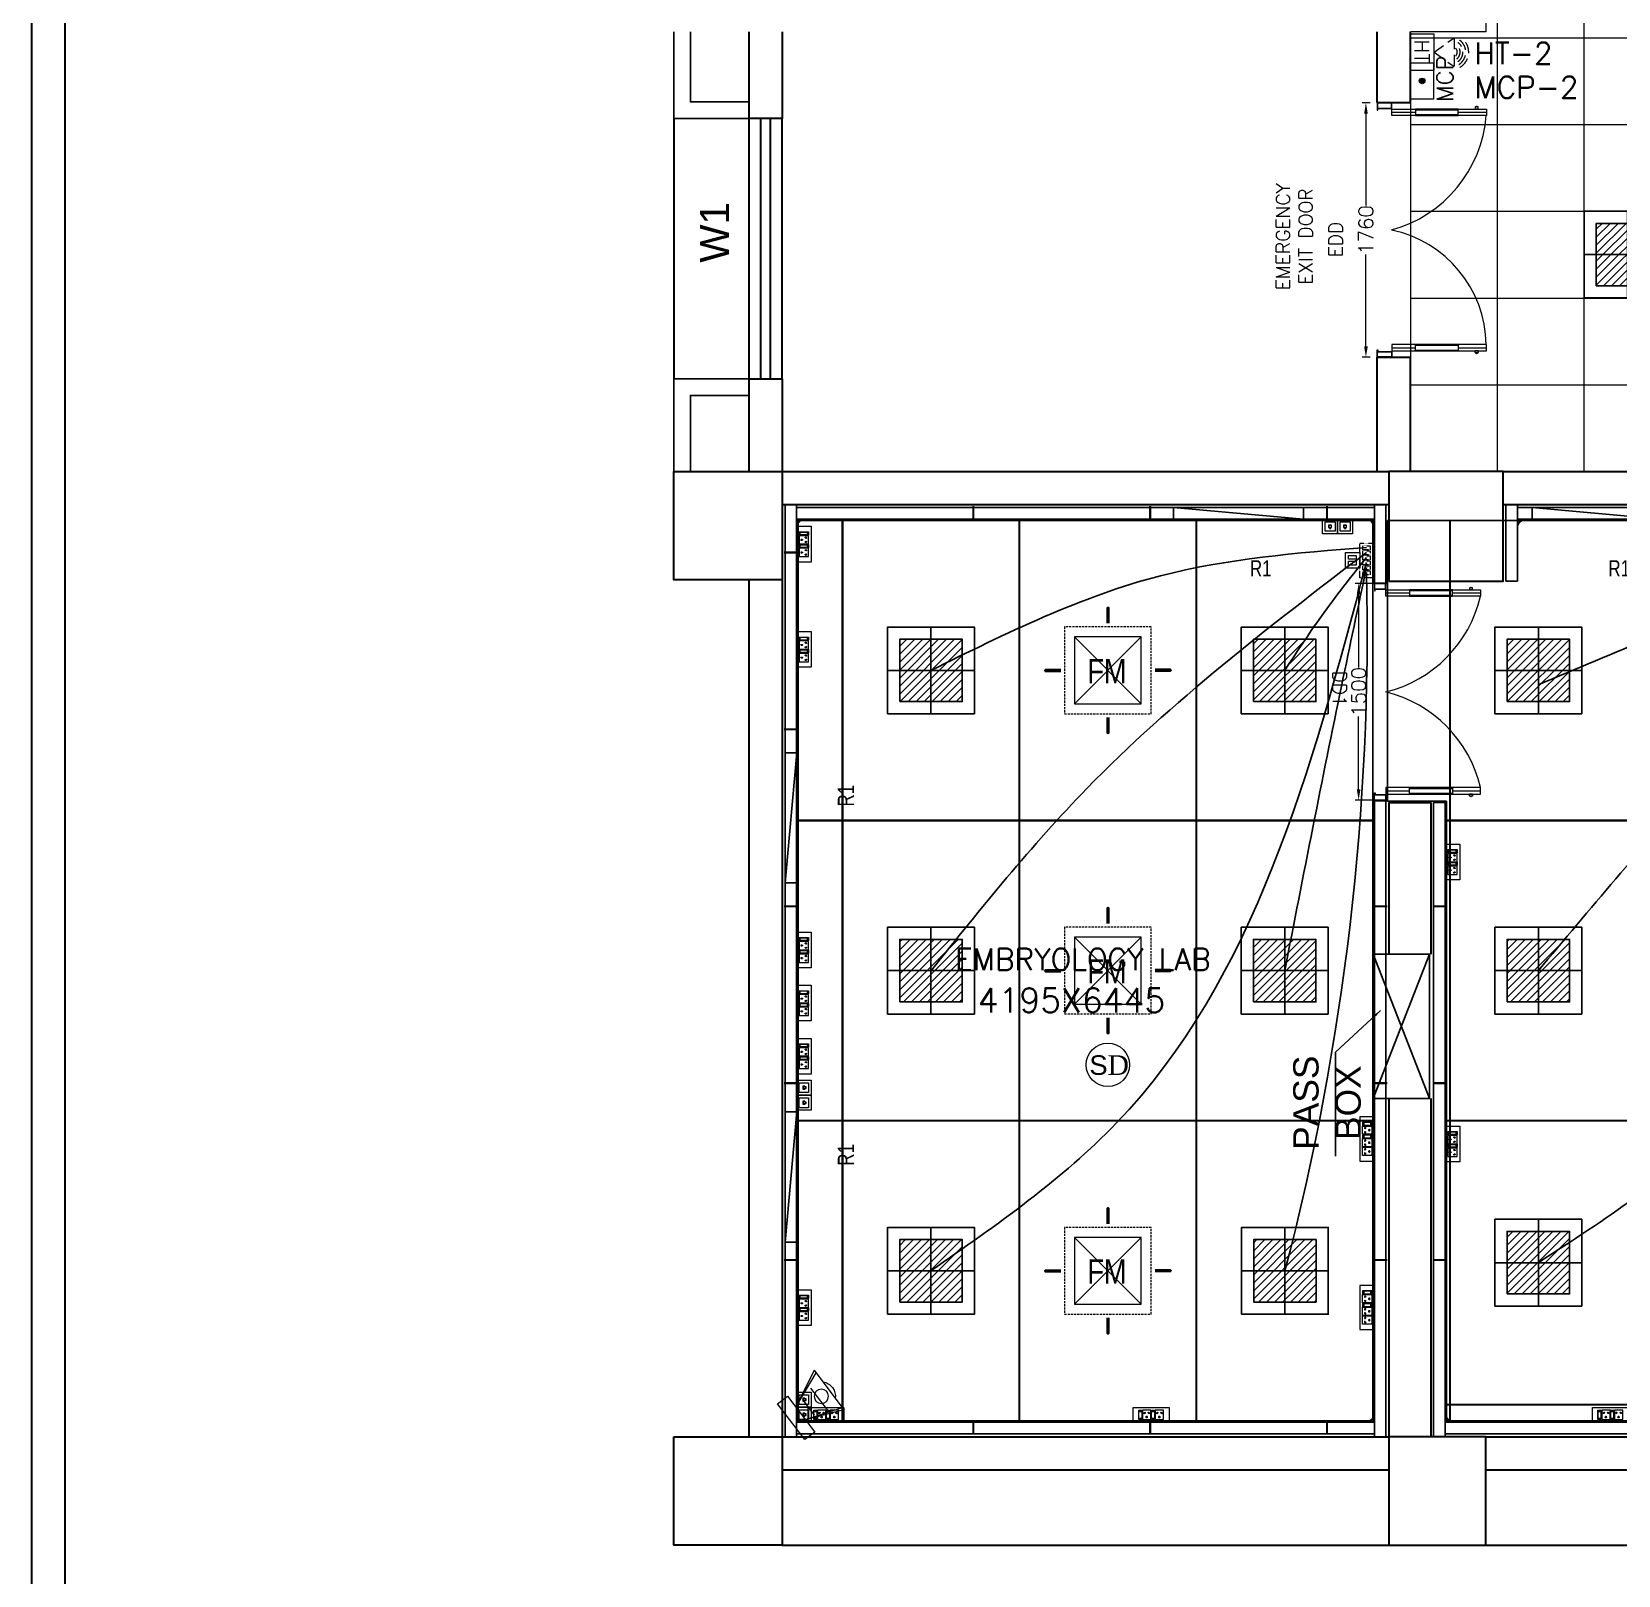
# Model space of a CAD drawing. Header units: millimetres. Extents: x 3552052 to 4144896, y -707811 to -630695.
# Drawn here: x 3553151 to 3564122, y -656214 to -645540 of the extents above; entities that cross this region are included whole.
import ezdxf
from ezdxf.enums import TextEntityAlignment as Align

# ---------------------------------------------------------------- set-up
doc = ezdxf.new("R2010")
doc.units = ezdxf.units.MM
doc.header["$LTSCALE"] = 6
doc.header["$MEASUREMENT"] = 0
for name, pattern in [('DASHED', [0.75, 0.5, -0.25]), ('DASHED2', [0.375, 0.25, -0.125]), ('HIDDEN', [0.375, 0.25, -0.125])]:
    doc.linetypes.add(name, pattern=pattern)
doc.layers.get('0').update_dxf_attribs({"linetype": 'CONTINUOUS', "lineweight": 0})
doc.layers.get('Defpoints').update_dxf_attribs({"linetype": 'CONTINUOUS', "lineweight": 0})
for name, color, linetype, lineweight in [('0 Room description', 6, 'CONTINUOUS', 0), ('0 Room Dimensions', 7, 'CONTINUOUS', 0), ('1200 Door', 144, 'CONTINUOUS', 0), ('80 mm Wall', 5, 'CONTINUOUS', 0), ('Ahlada 50mm Ceiling Panels', 191, 'CONTINUOUS', 0), ('Ahlada Coving', 3, 'CONTINUOUS', 0), ('Chajja', 7, 'CONTINUOUS', 0), ('COL', 5, 'CONTINUOUS', 0), ('DIM', 7, 'CONTINUOUS', 0), ('Double Leaf Door', 4, 'CONTINUOUS', 0), ('ELE-2M UPS P.SB', 3, 'CONTINUOUS', 0), ('ELE-4M UPS P.SB', 3, 'CONTINUOUS', 0), ('ELE-6M RAW P.SB', 40, 'HIDDEN', 0), ('ELE-6M UPS P.SB', 3, 'CONTINUOUS', 0), ('ELE-8M 6-16A UPS SOCKET', 223, 'CONTINUOUS', 0), ('ELE. 2N0S OF 6-16 UPS SOCKETS', 191, 'CONTINUOUS', 0), ('ELE.LAN POINT', 3, 'CONTINUOUS', 0), ('FA-BELOW SMOKE DERECTOR', 1, 'CONTINUOUS', 0), ('FA-ELECTRONIC HOOTER', 6, 'CONTINUOUS', 0), ('FA-FIRE TEXT', 7, 'CONTINUOUS', 0), ('FA-MNUAL CALL POINT', 10, 'CONTINUOUS', 0), ('JOINERY', 7, 'CONTINUOUS', 0), ('LV.CC CEMARA', 66, 'CONTINUOUS', 0), ('MEP_HVAC_RA_RAISERS', 3, 'CONTINUOUS', 0), ('MEP_HVAC_SUPPLY_DIFFUSER', 5, 'CONTINUOUS', 0), ('Partition-80WP', 7, 'CONTINUOUS', 0), ('Supply Diffusers', 3, 'CONTINUOUS', 0), ('WALL', 8, 'CONTINUOUS', 0), ('walls', 1, 'CONTINUOUS', 0), ('WIN', 151, 'CONTINUOUS', 0), ('Window', 161, 'CONTINUOUS', 0)]:
    doc.layers.add(name, color=color, linetype=linetype, lineweight=lineweight)
doc.layers.add('ELE-42W EMERGENCY DOWN LIGHT', color=7, linetype='CONTINUOUS', lineweight=0, true_color=0x608ec6)
doc.layers.add('ELE-LIGHTING WIRING', color=7, linetype='CONTINUOUS', lineweight=0, true_color=0x63d7b6)
doc.styles.add('ARIAL', font='arial.ttf')
doc.styles.add('ARIEL', font='sanss___.ttf', dxfattribs={"width": 0.75})
doc.styles.add('PDF Times New Roman', font='times.ttf')
doc.styles.add('ROMAN', font='arial.ttf', dxfattribs={"width": 0.8})
doc.styles.add('ROMANS', font='romans.shx')
doc.styles.add('SIMPLEX', font='SIMPLEX')
doc.styles.get("Standard").update_dxf_attribs({"font": 'SIMPLEX'})
doc.dimstyles.new('AEPL1', dxfattribs={"dimtxt": 100, "dimasz": 75, "dimexe": 25, "dimexo": 50, "dimtad": 0, "dimdec": 0, "dimtxsty": 'ROMANS', "dimcen": 2.5, "dimclrd": 7, "dimclre": 7, "dimclrt": 7, "dimadec": 0, "dimazin": 0, "dimtfac": 1, "dimtdec": 0, "dimtmove": 0, "dimatfit": 3, "dimfxl": 1, "dimlwd": 0, "dimlwe": 0, "dimarcsym": 0})
doc.dimstyles.new('TEXT', dxfattribs={"dimscale": 0, "dimtxt": 500, "dimasz": 100, "dimexe": 75, "dimexo": 100, "dimgap": 50, "dimtad": 0, "dimdec": 0, "dimzin": 0, "dimdsep": 46, "dimtxsty": 'ARIAL', "dimblk": 'OBLIQUE', "dimcen": 0.09, "dimdle": 100, "dimclrd": 256, "dimclre": 256, "dimclrt": 6, "dimadec": 0, "dimazin": 0, "dimtfac": 1, "dimtdec": 0, "dimtofl": 0, "dimtmove": 2, "dimatfit": 3, "dimfxl": 1, "dimfrac": 2, "dimtolj": 1, "dimtzin": 0, "dimarcsym": 0})

# ---------------------------------------------------------------- blocks, each defined once
blk = doc.blocks.new('6MODULE-UPS')
at = {"layer": 'ELE. 2N0S OF 6-16 UPS SOCKETS', "color": 223, "lineweight": 0}
for p, q in [((-6, 92), (-6, 20)), ((-6, 92), (-6, 20)), ((19, 92), (-6, 92)), ((-6, 92), (19, 92)), ((-6, 20), (19, 20)), ((-4, 84), (-4, 28)), ((17, 84), (-4, 84)), ((-4, 30), (17, 30)), ((-4, 28), (17, 28)), ((17, 28), (17, 84)), ((19, 20), (19, 92)), ((24, 92), (87, 92)), ((24, 20), (24, 92)), ((87, 20), (24, 20)), ((87, 92), (87, 20)), ((91, 92), (91, 20)), ((91, 92), (91, 20)), ((116, 92), (91, 92)), ((91, 92), (116, 92)), ((91, 20), (116, 20)), ((93, 84), (93, 28)), ((114, 84), (93, 84)), ((93, 30), (114, 30)), ((93, 28), (114, 28)), ((114, 28), (114, 84)), ((116, 20), (116, 92)), ((120, 20), (120, 92)), ((120, 92), (184, 92)), ((184, 20), (120, 20)), ((184, 92), (184, 20))]:
    blk.add_line(p, q, dxfattribs=at)
blk.add_lwpolyline([(-48, 0), (226, 0), (226, 112), (-48, 112)], close=True, dxfattribs=at)
for centre, radius, start, end in [((37, 42), 4.24, 5.2689, 272.51), ((41, 39), 3.42, 202.6838, 75.0951), ((55, 74), 4.92, 307.1584, 232.8416), ((55, 69), 3.14, 161.4031, 18.5969), ((70, 39), 3.42, 104.9049, 337.3162), ((73, 42), 4.24, 267.49, 174.7311), ((134, 42), 4.24, 5.2689, 272.51), ((137, 39), 3.42, 202.6838, 75.0951), ((152, 74), 4.92, 307.1584, 232.8416), ((152, 69), 3.14, 161.4031, 18.5969), ((167, 39), 3.42, 104.9049, 337.3162), ((170, 42), 4.24, 267.49, 174.7311)]:
    blk.add_arc(centre, radius, start, end, dxfattribs=at)
blk = doc.blocks.new('54W EME')
at = {"layer": 'ELE-42W EMERGENCY DOWN LIGHT', "lineweight": 25}
h = blk.add_hatch(dxfattribs=at)
h.set_pattern_fill('ANSI31', color=8, scale=312.5, style=0)
h.paths.add_polyline_path([(-216, -216), (-216, 216), (216, 216), (216, -216)])
for p, q in [((0, 300), (0, -300)), ((-300, 0), (300, 0))]:
    blk.add_line(p, q, dxfattribs=at)
for points in [[(-300, -300), (-300, 300), (300, 300), (300, -300)], [(-216, -216), (-216, 216), (216, 216), (216, -216)]]:
    blk.add_lwpolyline(points, close=True, dxfattribs=at)
blk = doc.blocks.new('XCDFCF')
at = {"layer": 'ELE-6M UPS P.SB', "color": 3, "linetype": 'ByBlock'}
for points in [[(3522349, -692141), (3522589, -692141), (3522589, -692241), (3522349, -692241)], [(3522369, -692169), (3522395, -692169), (3522395, -692221), (3522369, -692221)], [(3522403, -692169), (3522430, -692169), (3522430, -692221), (3522403, -692221)], [(3522438, -692169), (3522465, -692169), (3522465, -692221), (3522438, -692221)], [(3522473, -692169), (3522499, -692169), (3522499, -692221), (3522473, -692221)], [(3522507, -692169), (3522534, -692169), (3522534, -692221), (3522507, -692221)], [(3522542, -692169), (3522569, -692169), (3522569, -692221), (3522542, -692221)]]:
    blk.add_lwpolyline(points, close=True, dxfattribs=at)
blk = doc.blocks.new('DFSF')
at = {"layer": 'ELE-2M UPS P.SB', "color": 3, "ltscale": 10}
for points in [[(3522118, -692141), (3522225, -692141), (3522225, -692241), (3522118, -692241)], [(3522138, -692166), (3522164, -692166), (3522164, -692219), (3522138, -692219)], [(3522178, -692166), (3522204, -692166), (3522204, -692219), (3522178, -692219)]]:
    blk.add_lwpolyline(points, close=True, dxfattribs=at)
blk = doc.blocks.new('Voice')
at = {"layer": 'ELE.LAN POINT', "color": 6}
for points in [[(0, -32), (128, -32), (128, 92), (0, 92)], [(22, -10), (106, -10), (106, 70), (22, 70)], [(77, 21), (70, 21), (70, 12), (58, 12), (58, 21), (51, 21), (51, 39), (77, 39)], [(76, 23), (68, 23), (68, 13), (59, 13), (59, 23), (52, 23), (52, 37), (76, 37)]]:
    blk.add_lwpolyline(points, close=True, dxfattribs=at)
blk = doc.blocks.new('543E')
at = {"layer": 'ELE. 2N0S OF 6-16 UPS SOCKETS', "color": 72, "linetype": 'ByBlock', "lineweight": 0}
for p, q in [((-124, -57), (-124, -91)), ((-26, -57), (-124, -57)), ((-26, -57), (-124, -57)), ((-124, -91), (-26, -91)), ((-124, -96), (-26, -96)), ((-124, -181), (-124, -96)), ((-113, -60), (-113, -88)), ((-37, -60), (-113, -60)), ((-113, -88), (-37, -88)), ((-110, -60), (-110, -88)), ((-37, -88), (-37, -60)), ((-26, -57), (-26, -91)), ((-26, -91), (-26, -57)), ((-26, -96), (-26, -181)), ((-26, -181), (-124, -181)), ((-124, -187), (-124, -221)), ((-26, -187), (-124, -187)), ((-26, -187), (-124, -187)), ((-124, -221), (-26, -221)), ((-124, -312), (-124, -227)), ((-124, -227), (-26, -227)), ((-26, -312), (-124, -312)), ((-124, -402), (-124, -317)), ((-124, -317), (-26, -317)), ((-113, -190), (-113, -218)), ((-37, -190), (-113, -190)), ((-113, -218), (-37, -218)), ((-110, -190), (-110, -218)), ((-37, -218), (-37, -190)), ((-26, -187), (-26, -221)), ((-26, -221), (-26, -187)), ((-26, -227), (-26, -312)), ((-26, -317), (-26, -402)), ((-26, -402), (-124, -402))]:
    blk.add_line(p, q, dxfattribs=at)
blk.add_lwpolyline([(-150, 0), (-150, -459), (0, -459), (0, 0)], close=True, dxfattribs=at)
for centre, radius, start, end in [((-98, -119), 4.6, 112.6838, 345.0951), ((-98, -159), 4.6, 14.9049, 247.3162), ((-94, -115), 5.7, 275.2689, 182.51), ((-94, -163), 5.7, 177.49, 84.7311), ((-58, -139), 4.22, 71.4031, 288.5969), ((-51, -139), 6.62, 217.1584, 142.8416), ((-98, -249), 4.6, 112.6838, 345.0951), ((-98, -289), 4.6, 14.9049, 247.3162), ((-94, -245), 5.7, 275.2689, 182.51), ((-94, -293), 5.7, 177.49, 84.7311), ((-58, -269), 4.22, 71.4031, 288.5969), ((-51, -269), 6.62, 217.1584, 142.8416), ((-98, -340), 4.6, 112.6838, 345.0951), ((-98, -379), 4.6, 14.9049, 247.3162), ((-94, -335), 5.7, 275.2689, 182.51), ((-94, -384), 5.7, 177.49, 84.7311), ((-58, -360), 4.22, 71.4031, 288.5969), ((-51, -360), 6.62, 217.1584, 142.8416)]:
    blk.add_arc(centre, radius, start, end, dxfattribs=at)
blk = doc.blocks.new('MCP')
at = {"layer": 'FA-MNUAL CALL POINT'}
h = blk.add_hatch(color=256, dxfattribs=at)
h.set_gradient(color1=(255, 0, 0), color2=(255, 39, 39), centered=1, one_color=1, tint=0.57958)
h.paths.add_polyline_path([(417503.5, 744463.8, 1), (417477.5, 744463.8, 1)])
blk.add_lwpolyline([(417407.5, 744516), (417573.5, 744516), (417573.5, 744411.5), (417407.5, 744411.5)], close=True, dxfattribs=at)
blk.add_circle((417490.5, 744463.8), 13, dxfattribs=at)
at = {"layer": 'FA-MNUAL CALL POINT', "insert": (417500.1, 744322), "char_height": 75, "width": 244.762, "attachment_point": 8}
blk.add_mtext('MCP', dxfattribs=at)
blk = doc.blocks.new('110DB FIRE HOOTER')
at = {"layer": 'FA-ELECTRONIC HOOTER', "color": 53, "linetype": 'DASHED2'}
for p, q in [((-0.238, 0), (-0.238, -0.311)), ((0.238, 0), (-0.238, 0)), ((0.238, -0.311), (0.238, 0)), ((-0.238, -0.311), (0.238, -0.311))]:
    blk.add_line(p, q, dxfattribs=at)
at = {"layer": 'FA-ELECTRONIC HOOTER', "color": 53, "linetype": 'DASHED2', "ltscale": 0.1}
for p, q in [((0, -0.311), (-0.19, -0.576)), ((0, -0.311), (0.19, -0.576)), ((0.19, -0.576), (-0.19, -0.576))]:
    blk.add_line(p, q, dxfattribs=at)
for radius, start, end in [(0.155, 215.2483, 324.7517), (0.118, 220.3172, 319.6828), (0.08, 230.7147, 309.2853), (0.231, 210.2007, 319.4187), (0.193, 212.22, 327.78)]:
    blk.add_arc((0, -0.536), radius, start, end, dxfattribs=at)
at = {"layer": 'FA-ELECTRONIC HOOTER', "color": 53, "insert": (0.165, -0.247), "char_height": 0.1942, "width": 0.36807, "attachment_point": 1, "rotation": 180}
blk.add_mtext('HT', dxfattribs=at)
blk = doc.blocks.new('CC CEMARA')
at = {"layer": 'LV.CC CEMARA', "linetype": 'ByBlock'}
for p, q in [((94.5, -242.4), (18.6, -67.1)), ((18.6, -67.1), (104.2, -230.6)), ((46.7, -104.5), (105.3, -34.9)), ((239.6, -66.6), (64.7, -12.2)), ((232.1, -75.7), (64.7, -12.2)), ((81.3, -159.1), (162.8, -62.4)), ((94.5, -242.4), (239.6, -66.6))]:
    blk.add_line(p, q, dxfattribs=at)
blk.add_lwpolyline([(110.8, 42.8), (66.4, 79.7), (-66.4, -79.7), (-22, -116.7)], close=True, dxfattribs=at)
blk.add_circle((133.5, -123.5), 32.9, dxfattribs=at)
blk.add_arc((131.6, -123.6), 66.7, 275.37023, 5.54124, dxfattribs=at)
blk = doc.blocks.new('_Oblique')
at = {"color": 0, "linetype": 'ByBlock', "lineweight": -2}
blk.add_line((-0.5, -0.5), (0.5, 0.5), dxfattribs=at)
blk = doc.blocks.new('1800x100')
at = {"layer": 'Double Leaf Door'}
for points in [[(101628, -31395), (101633, -31395), (101633, -31098), (101628, -31098)], [(101672, -31098), (101667, -31098), (101667, -31395), (101672, -31395)], [(103256, -31098), (103261, -31098), (103261, -31395), (103256, -31395)], [(103300, -31395), (103295, -31395), (103295, -31098), (103300, -31098)]]:
    blk.add_hatch(color=6, dxfattribs=at).paths.add_polyline_path(points)
at = {"layer": 'Double Leaf Door', "color": 8}
for p, q in [((101628, -31558), (101628, -30904)), ((101628, -30904), (101672, -30904)), ((101650, -31098), (101650, -30904)), ((101672, -30904), (101672, -31558)), ((103300, -30904), (103256, -30904)), ((103256, -30904), (103256, -31558)), ((103278, -31098), (103278, -30904)), ((103300, -31558), (103300, -30904)), ((101613, -30962), (101613, -30980)), ((101628, -30960), (101615, -30960)), ((101615, -30982), (101628, -30982)), ((101628, -30960), (101628, -30982)), ((103300, -30960), (103312, -30960)), ((103300, -30960), (103300, -30982)), ((103312, -30982), (103300, -30982)), ((103314, -30962), (103314, -30980)), ((101650, -31558), (101650, -31395)), ((103278, -31558), (103278, -31395)), ((101584, -31558), (101584, -31658)), ((101624, -31558), (101584, -31558)), ((101586, -31560), (101586, -31656)), ((101622, -31560), (101586, -31560)), ((101622, -31655), (101622, -31560)), ((101624, -31654), (101624, -31558)), ((101672, -31558), (101628, -31558)), ((103256, -31558), (103300, -31558)), ((103304, -31654), (103304, -31558)), ((103304, -31558), (103344, -31558)), ((103306, -31655), (103306, -31560)), ((103306, -31560), (103342, -31560)), ((103342, -31560), (103342, -31656)), ((103344, -31558), (103344, -31658)), ((101584, -31658), (101624, -31658)), ((101586, -31656), (101624, -31656)), ((101634, -31655), (101622, -31655)), ((101636, -31654), (101624, -31654)), ((101624, -31656), (101634, -31656)), ((101624, -31658), (101636, -31658)), ((101634, -31656), (101634, -31655)), ((101636, -31658), (101636, -31654)), ((103292, -31658), (103292, -31654)), ((103292, -31654), (103304, -31654)), ((103304, -31658), (103292, -31658)), ((103294, -31656), (103294, -31655)), ((103294, -31655), (103306, -31655)), ((103304, -31656), (103294, -31656)), ((103342, -31656), (103304, -31656)), ((103344, -31658), (103304, -31658))]:
    blk.add_line(p, q, dxfattribs=at)
at = {"layer": 'Double Leaf Door', "color": 6}
for p, q in [((101672, -31098), (101628, -31098)), ((101628, -31098), (101628, -31395)), ((101633, -31395), (101633, -31098)), ((101667, -31395), (101667, -31098)), ((101672, -31395), (101672, -31098)), ((103256, -31395), (103256, -31098)), ((103256, -31098), (103300, -31098)), ((103261, -31395), (103261, -31098)), ((103295, -31395), (103295, -31098)), ((103300, -31098), (103300, -31395)), ((101628, -31395), (101672, -31395)), ((103300, -31395), (103256, -31395))]:
    blk.add_line(p, q, dxfattribs=at)
at = {"layer": 'Double Leaf Door', "color": 6, "ltscale": 100}
for p, q in [((101667, -31098), (101667, -31395)), ((103261, -31098), (103261, -31395))]:
    blk.add_line(p, q, dxfattribs=at)
at = {"layer": 'Double Leaf Door', "color": 6}
for points in [[(101628, -31098), (101628, -31395), (101633, -31395), (101633, -31098), (101628, -31098)], [(101672, -31098), (101672, -31395), (101667, -31395), (101667, -31098), (101672, -31098)], [(103256, -31098), (103256, -31395), (103261, -31395), (103261, -31098), (103256, -31098)], [(103300, -31098), (103300, -31395), (103295, -31395), (103295, -31098), (103300, -31098)]]:
    blk.add_lwpolyline(points, dxfattribs=at)
at = {"layer": 'Double Leaf Door', "ltscale": 5000}
for points in [[(101628, -31098), (101628, -31395), (101633, -31395), (101633, -31098), (101628, -31098)], [(103300, -31098), (103300, -31395), (103295, -31395), (103295, -31098), (103300, -31098)]]:
    blk.add_lwpolyline(points, dxfattribs=at)
at = {"layer": 'Double Leaf Door', "color": 8}
for centre, radius, start, end in [((101602, -31796), 894, 15.3848, 85.5115), ((103269, -31727), 822, 90.8957, 168.2081), ((101613, -30971), 3.72, 90, 270), ((101615, -30962), 1.98, 90, 180), ((101615, -30980), 1.98, 180, 270), ((103312, -30962), 1.98, 0, 90), ((103312, -30980), 1.98, 270, 0), ((103314, -30971), 3.72, 270, 90)]:
    blk.add_arc(centre, radius, start, end, dxfattribs=at)
blk = doc.blocks.new('*D76')
at = {"layer": 'Defpoints', "color": 0, "transparency": 16777216}
for p in [(3562456, -646031), (3562377, -647791), (3562456, -647791)]:
    blk.add_point(p, dxfattribs=at)
at = {"layer": 'DIM', "color": 7, "lineweight": 0, "transparency": 16777216}
for p, q in [((3562406, -646031), (3562352, -646031)), ((3562377, -646106), (3562377, -646741)), ((3562377, -647716), (3562377, -647081)), ((3562406, -647791), (3562352, -647791))]:
    blk.add_line(p, q, dxfattribs=at)
at = {"layer": 'DIM', "color": 7, "transparency": 16777216}
for points in [[(3562365, -646106), (3562390, -646106), (3562377, -646031)], [(3562365, -647716), (3562390, -647716), (3562377, -647791)]]:
    blk.add_solid(points, dxfattribs=at)
at = {"layer": 'DIM', "color": 7, "lineweight": -3, "transparency": 16777216, "insert": (3562377, -646911), "char_height": 100, "attachment_point": 5, "rotation": 90, "style": 'ROMANS'}
blk.add_mtext('1760', dxfattribs=at)
blk = doc.blocks.new('1500x80')
at = {"layer": 'Double Leaf Door'}
for points in [[(99336, -25418), (99341, -25418), (99341, -25121), (99336, -25121)], [(99380, -25121), (99375, -25121), (99375, -25418), (99380, -25418)], [(100704, -25121), (100709, -25121), (100709, -25418), (100704, -25418)], [(100748, -25418), (100743, -25418), (100743, -25121), (100748, -25121)]]:
    blk.add_hatch(color=6, dxfattribs=at).paths.add_polyline_path(points)
at = {"layer": 'Double Leaf Door', "color": 8}
for p, q in [((99322, -24985), (99322, -25003)), ((99336, -24983), (99324, -24983)), ((99324, -25005), (99336, -25005)), ((99336, -25582), (99336, -24928)), ((99336, -24928), (99380, -24928)), ((99336, -24983), (99336, -25005)), ((99358, -25121), (99358, -24928)), ((99380, -24928), (99380, -25582)), ((100748, -24928), (100704, -24928)), ((100704, -24928), (100704, -25582)), ((100726, -25121), (100726, -24928)), ((100748, -25582), (100748, -24928)), ((100748, -24983), (100760, -24983)), ((100748, -24983), (100748, -25005)), ((100760, -25005), (100748, -25005)), ((100762, -24985), (100762, -25003)), ((99358, -25582), (99358, -25418)), ((100726, -25582), (100726, -25418)), ((99292, -25582), (99292, -25662)), ((99332, -25582), (99292, -25582)), ((99292, -25662), (99332, -25662)), ((99294, -25584), (99294, -25660)), ((99330, -25584), (99294, -25584)), ((99294, -25660), (99332, -25660)), ((99330, -25659), (99330, -25584)), ((99342, -25659), (99330, -25659)), ((99332, -25657), (99332, -25582)), ((99344, -25657), (99332, -25657)), ((99332, -25660), (99342, -25660)), ((99332, -25662), (99344, -25662)), ((99380, -25582), (99336, -25582)), ((99342, -25660), (99342, -25659)), ((99344, -25662), (99344, -25657)), ((100704, -25582), (100748, -25582)), ((100740, -25662), (100740, -25657)), ((100740, -25657), (100752, -25657)), ((100752, -25662), (100740, -25662)), ((100742, -25660), (100742, -25659)), ((100742, -25659), (100754, -25659)), ((100752, -25660), (100742, -25660)), ((100752, -25657), (100752, -25582)), ((100752, -25582), (100792, -25582)), ((100790, -25660), (100752, -25660)), ((100792, -25662), (100752, -25662)), ((100754, -25659), (100754, -25584)), ((100754, -25584), (100790, -25584)), ((100790, -25584), (100790, -25660)), ((100792, -25582), (100792, -25662))]:
    blk.add_line(p, q, dxfattribs=at)
at = {"layer": 'Double Leaf Door', "color": 6}
for p, q in [((99380, -25121), (99336, -25121)), ((99336, -25121), (99336, -25418)), ((99341, -25418), (99341, -25121)), ((99375, -25418), (99375, -25121)), ((99380, -25418), (99380, -25121)), ((100704, -25418), (100704, -25121)), ((100704, -25121), (100748, -25121)), ((100709, -25418), (100709, -25121)), ((100743, -25418), (100743, -25121)), ((100748, -25121), (100748, -25418)), ((99336, -25418), (99380, -25418)), ((100748, -25418), (100704, -25418))]:
    blk.add_line(p, q, dxfattribs=at)
at = {"layer": 'Double Leaf Door', "color": 6, "ltscale": 100}
for p, q in [((99375, -25121), (99375, -25418)), ((100709, -25121), (100709, -25418))]:
    blk.add_line(p, q, dxfattribs=at)
at = {"layer": 'Double Leaf Door', "color": 6}
for points in [[(99336, -25121), (99336, -25418), (99341, -25418), (99341, -25121), (99336, -25121)], [(99380, -25121), (99380, -25418), (99375, -25418), (99375, -25121), (99380, -25121)], [(100704, -25121), (100704, -25418), (100709, -25418), (100709, -25121), (100704, -25121)], [(100748, -25121), (100748, -25418), (100743, -25418), (100743, -25121), (100748, -25121)]]:
    blk.add_lwpolyline(points, dxfattribs=at)
at = {"layer": 'Double Leaf Door', "ltscale": 5000}
for points in [[(99336, -25121), (99336, -25418), (99341, -25418), (99341, -25121), (99336, -25121)], [(100748, -25121), (100748, -25418), (100743, -25418), (100743, -25121), (100748, -25121)]]:
    blk.add_lwpolyline(points, dxfattribs=at)
at = {"layer": 'Double Leaf Door', "color": 8}
for centre, radius, start, end in [((99322, -24994), 3.72, 90, 270), ((99324, -24985), 1.98, 90, 180), ((99324, -25003), 1.98, 180, 270), ((99176, -25796), 892, 13.906, 76.7864), ((100908, -25796), 892, 103.2136, 166.094), ((100760, -24985), 1.98, 0, 90), ((100760, -25003), 1.98, 270, 0), ((100762, -24994), 3.72, 270, 90)]:
    blk.add_arc(centre, radius, start, end, dxfattribs=at)
blk = doc.blocks.new('*D79')
at = {"layer": 'Defpoints', "color": 0, "transparency": 16777216}
for p in [(3562327, -649355), (3562476, -649355), (3562476, -650855)]:
    blk.add_point(p, dxfattribs=at)
at = {"layer": 'DIM', "color": 7, "lineweight": 0, "transparency": 16777216}
for p, q in [((3562426, -649355), (3562302, -649355)), ((3562327, -649430), (3562327, -649936)), ((3562327, -650780), (3562327, -650275)), ((3562426, -650855), (3562302, -650855))]:
    blk.add_line(p, q, dxfattribs=at)
at = {"layer": 'DIM', "color": 7, "transparency": 16777216}
for points in [[(3562314, -649430), (3562339, -649430), (3562327, -649355)], [(3562314, -650780), (3562339, -650780), (3562327, -650855)]]:
    blk.add_solid(points, dxfattribs=at)
at = {"layer": 'DIM', "color": 7, "lineweight": -3, "transparency": 16777216, "insert": (3562327, -650105), "char_height": 100, "attachment_point": 5, "rotation": 90, "style": 'ROMANS'}
blk.add_mtext('1500', dxfattribs=at)
blk = doc.blocks.new('A010004 Mezz.F. Layout Plan$0$b & c')
at = {"layer": 'Ahlada Coving', "color": 3}
for p, q in [((-4.1, 40.9), (-5.7, 42.5)), ((-2.7, 7.8), (-3.7, 7.8)), ((-3.7, 7.8), (-2.7, 6)), ((4.9, 15.3), (-2.7, 7.8)), ((-2.7, 6), (5.7, 14.4)), ((8.7, 11.4), (0.3, 3)), ((0.3, 3), (2.1, 2)), ((2.1, 3), (9.7, 10.6)), ((2.1, 2), (2.1, 3)), ((36.9, 0), (35.3, 1.6))]:
    blk.add_line(p, q, dxfattribs=at)
blk.add_lwpolyline([(-5.7, 30.7), (-5.7, 5.7), (0, 0), (25, 0), (22.8, 1.5), (13.2, 1.5), (3.6, 4.5), (3.6, 1.5), (0.6, 1.5), (-4.2, 6.3), (-4.2, 9.3), (-1.2, 9.3), (-4.2, 18.9), (-4.2, 28.4), (-5.7, 30.7)], dxfattribs=at)
for radius, start, end in [(44, 181.95475, 220.59761), (42.5, 184.1661, 265.90598), (44, 222.22858, 227.77458), (44, 229.40556, 268.11195)]:
    blk.add_arc((38.3, 44), radius, start, end, dxfattribs=at)
blk = doc.blocks.new('RA_RAISER')
at = {"layer": 'MEP_HVAC_RA_RAISERS', "lineweight": 25}
blk.add_line((3561966, -606673), (3562866, -606753), dxfattribs=at)
blk.add_lwpolyline([(3562866, -606673), (3561966, -606673), (3561966, -606753), (3562866, -606753)], close=True, dxfattribs=at)
blk.add_lwpolyline([(3562416, -606784, 0, 66.4, 0), (3562416, -606862, 0, 0, 0), (3562416, -606988, 0, 0, 0), (3562516, -606988, 0, 0, 0), (3562241, -607053, 0, 0, 0), (3562393, -607053, 0, 0, 0), (3562393, -607148, 0, 0, 0)], format="xyseb", dxfattribs=at)
at = {"layer": 'MEP_HVAC_RA_RAISERS', "lineweight": 25, "insert": (3562494, -607037), "char_height": 112.5, "width": 174.15, "attachment_point": 1, "style": 'ARIEL'}
blk.add_mtext('R1', dxfattribs=at)
blk = doc.blocks.new('FM3')
at = {"layer": 'Supply Diffusers'}
for p, q in [((235, -235), (-235, 235)), ((-235, -235), (235, 235))]:
    blk.add_line(p, q, dxfattribs=at)
at = {"layer": 'Supply Diffusers', "color": 7}
for points in [[(1, 451, 0, 150, 0), (1, 391, 25, 25, 0), (1, 330, 25, 25, 0)], [(-451, -1, 0, 150, 0), (-391, -1, 25, 25, 0), (-330, -1, 25, 25, 0)], [(451, 1, 0, 150, 0), (390, 1, 25, 25, 0), (330, 1, 25, 25, 0)], [(1, -451, 0, 150, 0), (1, -390, 25, 25, 0), (1, -330, 25, 25, 0)]]:
    blk.add_lwpolyline(points, format="xyseb", dxfattribs=at)
at = {"layer": 'Supply Diffusers', "linetype": 'DASHED', "ltscale": 5}
blk.add_lwpolyline([(-305, -305), (305, -305), (305, 305), (-305, 305)], close=True, dxfattribs=at)
at = {"layer": 'Supply Diffusers'}
blk.add_lwpolyline([(-235, -235), (235, -235), (235, 235), (-235, 235)], close=True, dxfattribs=at)
at = {"layer": 'Supply Diffusers', "style": 'ROMAN', "width": 0.8}
blk.add_text('FM', height=170, dxfattribs=at).set_placement((-144, -90))
blk = doc.blocks.new('SA DIFFUSER 600X600MM')
at = {"layer": 'Supply Diffusers', "color": 1, "xscale": 0.9836065573758823, "yscale": 0.9836065573758823, "zscale": 0.9836065573758823}
blk.add_blockref('FM3', (1302830, -127949, 14385), dxfattribs=at)
blk = doc.blocks.new('SMOKE DETECTOR')
at = {"layer": 'FA-BELOW SMOKE DERECTOR', "color": 7}
blk.add_circle((931029, -118294), 166, dxfattribs=at)
at = {"layer": 'FA-BELOW SMOKE DERECTOR', "insert": (930887, -118373), "char_height": 150, "attachment_point": 7, "style": 'PDF Times New Roman'}
blk.add_mtext('{\\fArial|b0|i0|c0|p34;S}D', dxfattribs=at)
blk = doc.blocks.new('GGGG56')
at = {"layer": 'ELE-4M UPS P.SB', "color": 251, "linetype": 'ByBlock'}
for p, q in [((3563311, -676739), (3563311, -673064)), ((3563911, -676739), (3563911, -673064)), ((3564511, -676739), (3564511, -673064)), ((3565111, -676739), (3565111, -673064)), ((3565711, -676739), (3565711, -673064)), ((3566311, -676739), (3566311, -673064)), ((3566911, -676739), (3566911, -673699)), ((3567511, -676739), (3567511, -673699)), ((3568111, -676739), (3568111, -673699)), ((3568711, -676739), (3568711, -673699)), ((3562711, -673739), (3569041, -673739)), ((3562711, -674339), (3569041, -674339)), ((3562711, -674939), (3569041, -674939)), ((3562711, -675539), (3568781, -675539)), ((3562711, -676139), (3568781, -676139))]:
    blk.add_line(p, q, dxfattribs=at)
blk.add_lwpolyline([(3563231, -673064), (3563231, -673699), (3562711, -673699), (3562711, -676739), (3568781, -676739), (3568781, -675039), (3569041, -675039), (3569041, -673699), (3566796, -673699), (3566796, -673064), (3563231, -673064)], dxfattribs=at)

msp = doc.modelspace()

# ---------------------------------------------------------------- linework, layer by layer
at = {"color": 7, "lineweight": 30}
for points in [[(3598232.4, -634360.2), (3598232.4, -666371.6), (3553151.2, -666371.6), (3553151.2, -634360.2)], [(3598000.6, -634592), (3598000.6, -666139.8), (3553383, -666139.8), (3553383, -634592)]]:
    msp.add_lwpolyline(points, close=True, dxfattribs=at)
at = {"layer": '80 mm Wall', "lineweight": -3, "ltscale": 500}
for p, q in [((3558360.5, -648810.4), (3558360.5, -655255.4)), ((3558440.5, -648810.4), (3558440.5, -655255.4)), ((3562435.5, -648810.4), (3562435.5, -649355.4)), ((3562515.5, -648810.4), (3562515.5, -649355.4)), ((3563345.5, -648810.4), (3563345.5, -649340.4)), ((3563425.5, -648810.4), (3563425.5, -649340.4)), ((3558440.5, -648830.4), (3562435.5, -648830.4)), ((3558440.5, -648910.4), (3562435.5, -648910.4)), ((3563425.5, -648830.4), (3564525.5, -648830.4)), ((3563425.5, -648910.4), (3564525.5, -648910.4)), ((3563345.5, -649340.4), (3563425.5, -649340.4)), ((3562435.5, -650855.4), (3562435.5, -655255.4)), ((3562515.5, -650855.4), (3562515.5, -655255.4)), ((3562845.5, -650870.4), (3562845.5, -655255.4)), ((3562925.5, -650870.4), (3562925.5, -655255.4)), ((3558440.5, -655155.4), (3562435.5, -655155.4)), ((3562925.5, -655155.4), (3566635.5, -655155.4)), ((3558440.5, -655235.4), (3562435.5, -655235.4)), ((3562925.5, -655235.4), (3566635.5, -655235.4))]:
    msp.add_line(p, q, dxfattribs=at)
at = {"layer": '80 mm Wall', "color": 251, "lineweight": -3, "ltscale": 500}
for p, q in [((3562515.5, -649355.4), (3562435.5, -649355.4)), ((3562515.5, -650855.4), (3562435.5, -650855.4)), ((3562845.5, -650870.4), (3562925.5, -650870.4))]:
    msp.add_line(p, q, dxfattribs=at)
at = {"layer": 'Ahlada 50mm Ceiling Panels', "lineweight": -3}
for p, q in [((3558450.5, -648920.4), (3562425.5, -648920.4)), ((3558450.5, -648920.4), (3558450.5, -655145.4)), ((3558756.5, -648920.4), (3558756.5, -655145.4)), ((3558759.5, -648920.4), (3558759.5, -655145.4)), ((3559979.5, -648920.4), (3559979.5, -655145.4)), ((3559982.5, -648920.4), (3559982.5, -655145.4)), ((3561202.5, -648920.4), (3561202.5, -655145.4)), ((3561205.5, -648920.4), (3561205.5, -655145.4)), ((3562425.5, -648920.4), (3562425.5, -655145.4)), ((3562525.5, -648920.4), (3566625.5, -648920.4)), ((3562525.5, -650860.4), (3562525.5, -648920.4)), ((3562956.5, -655145.4), (3562956.5, -648920.4)), ((3562959.5, -655145.4), (3562959.5, -648920.4)), ((3562935.5, -655145.4), (3562935.5, -650860.4)), ((3558450.5, -650993.4), (3562425.5, -650993.4)), ((3558450.5, -650996.4), (3562425.5, -650996.4)), ((3562935.5, -650993.4), (3566625.5, -650993.4)), ((3562935.5, -650996.4), (3566625.5, -650996.4)), ((3558450.5, -653069.4), (3562425.5, -653069.4)), ((3558450.5, -653072.4), (3562425.5, -653072.4)), ((3562935.5, -653069.4), (3566625.5, -653069.4)), ((3562935.5, -653072.4), (3566625.5, -653072.4)), ((3562935.5, -655032.4), (3566625.5, -655032.4)), ((3562935.5, -655035.4), (3566625.5, -655035.4)), ((3558450.5, -655145.4), (3562425.5, -655145.4)), ((3562935.5, -655145.4), (3566625.5, -655145.4))]:
    msp.add_line(p, q, dxfattribs=at)
at = {"layer": 'Ahlada 50mm Ceiling Panels', "color": 251, "lineweight": -3}
msp.add_line((3562935.5, -650860.4), (3562525.5, -650860.4), dxfattribs=at)
at = {"layer": 'Chajja', "color": 7, "lineweight": 30, "ltscale": 200}
msp.add_line((3558340.5, -656005.4), (3580855.5, -656005.4), dxfattribs=at)
at = {"layer": 'COL', "color": 7, "lineweight": 30}
for points in [[(3557590.5, -648580.4), (3558340.5, -648580.4), (3558340.5, -649330.4), (3557590.5, -649330.4)], [(3562535.5, -649340.4), (3563325.5, -649340.4), (3563325.5, -648580.4), (3562535.5, -648580.4)], [(3557590.5, -655255.4), (3558340.5, -655255.4), (3558340.5, -656005.4), (3557590.5, -656005.4)], [(3562535.5, -656005.4), (3563205.5, -656005.4), (3563205.5, -655255.4), (3562535.5, -655255.4)]]:
    msp.add_lwpolyline(points, close=True, dxfattribs=at)
at = {"layer": 'ELE-LIGHTING WIRING', "color": 254, "lineweight": -3, "true_color": 0xdebad0}
msp.add_arc((3544867.5, -649679.9), 17518.6, 345.35567, 1.31056, dxfattribs=at)
for points in [[(3566310.4, -648964.5), (3565156.6, -649401.9), (3563568.1, -650056.9)], [(3566414.4, -648964.5), (3564851.1, -653087.4), (3563569.5, -654052.4)], [(3563569.5, -652032.9), (3564648.4, -650771.7), (3566345.1, -648964.5)], [(3562381.5, -649105.8), (3560956.6, -649302.5), (3559368.1, -649957.5)], [(3559369.5, -652033.5), (3560448.4, -650772.3), (3562381.5, -649140.5)], [(3562381.5, -649209.9), (3560651.1, -653088.1), (3559369.5, -654108.9)], [(3562381.5, -649175.2), (3562069.4, -649582.2), (3561815.5, -649957.5)], [(3562381.5, -649244.6), (3562210, -650056), (3561815.5, -652033.5)]]:
    msp.add_spline(points, degree=3, dxfattribs=at)
at = {"layer": 'Partition-80WP', "lineweight": -3, "ltscale": 0.5}
for p, q in [((3559660.5, -648820.5, -92016.4), (3559660.5, -648915.8, -92016.4)), ((3559663.5, -648820.5, -92016.4), (3559663.5, -648915.8, -92016.4)), ((3560883.5, -648820.5, -92016.4), (3560883.5, -648915.8, -92016.4)), ((3560886.5, -648820.5, -92016.4), (3560886.5, -648915.8, -92016.4)), ((3562106.5, -648820.5, -92016.4), (3562106.5, -648915.8, -92016.4)), ((3562109.5, -648820.5, -92016.4), (3562109.5, -648915.8, -92016.4)), ((3558449.5, -649140.3, -92016.4), (3558354.3, -649140.3, -92016.4)), ((3558449.5, -649143.3, -92016.4), (3558354.3, -649143.3, -92016.4)), ((3558449.5, -650363.3, -92016.4), (3558354.3, -650363.3, -92016.4)), ((3558449.5, -650366.3, -92016.4), (3558354.3, -650366.3, -92016.4)), ((3558449.5, -651586.3, -92016.4), (3558354.3, -651586.3, -92016.4)), ((3558449.5, -651589.3, -92016.4), (3558354.3, -651589.3, -92016.4)), ((3562524.5, -651586.3, -92016.4), (3562429.3, -651586.3, -92016.4)), ((3562524.5, -651589.3, -92016.4), (3562429.3, -651589.3, -92016.4)), ((3562934.5, -651586.3, -92016.4), (3562839.3, -651586.3, -92016.4)), ((3562934.5, -651589.3, -92016.4), (3562839.3, -651589.3, -92016.4)), ((3558449.5, -652809.3, -92016.4), (3558354.3, -652809.3, -92016.4)), ((3558449.5, -652812.3, -92016.4), (3558354.3, -652812.3, -92016.4)), ((3562524.5, -652809.3, -92016.4), (3562429.3, -652809.3, -92016.4)), ((3562524.5, -652812.3, -92016.4), (3562429.3, -652812.3, -92016.4)), ((3562934.5, -652809.3, -92016.4), (3562839.3, -652809.3, -92016.4)), ((3562934.5, -652812.3, -92016.4), (3562839.3, -652812.3, -92016.4)), ((3558449.5, -654032.3, -92016.4), (3558354.3, -654032.3, -92016.4)), ((3558449.5, -654035.3, -92016.4), (3558354.3, -654035.3, -92016.4)), ((3562524.5, -654032.3, -92016.4), (3562429.3, -654032.3, -92016.4)), ((3562524.5, -654035.3, -92016.4), (3562429.3, -654035.3, -92016.4)), ((3562934.5, -654032.3, -92016.4), (3562839.3, -654032.3, -92016.4)), ((3562934.5, -654035.3, -92016.4), (3562839.3, -654035.3, -92016.4)), ((3559660.5, -655145.5, -92016.4), (3559660.5, -655240.8, -92016.4)), ((3559663.5, -655145.5, -92016.4), (3559663.5, -655240.8, -92016.4)), ((3560883.5, -655145.5, -92016.4), (3560883.5, -655240.8, -92016.4)), ((3560886.5, -655145.5, -92016.4), (3560886.5, -655240.8, -92016.4)), ((3562106.5, -655145.5, -92016.4), (3562106.5, -655240.8, -92016.4)), ((3562109.5, -655145.5, -92016.4), (3562109.5, -655240.8, -92016.4))]:
    msp.add_line(p, q, dxfattribs=at)
at = {"layer": 'Partition-80WP', "color": 251, "lineweight": -3, "ltscale": 0.5}
for p, q in [((3562524.5, -649352.4), (3562429.3, -649352.4)), ((3562524.5, -649355.4), (3562429.3, -649355.4)), ((3562524.5, -650855.4), (3562429.3, -650855.4)), ((3562524.5, -650858.4), (3562429.3, -650858.4))]:
    msp.add_line(p, q, dxfattribs=at)
at = {"layer": 'WALL', "color": 7, "lineweight": 30}
for p, q in [((3558110.5, -645540.4), (3558110.5, -646140.4)), ((3558340.5, -645540.4), (3558340.5, -646140.4)), ((3562455.5, -645541.4), (3562455.5, -645540.4)), ((3562455.5, -646030.9), (3562455.5, -645541.4)), ((3562685.5, -646030.9), (3562685.5, -645541.4)), ((3562455.5, -646030.9), (3562685.5, -646030.9)), ((3557590.5, -646140.4), (3557590.5, -647940.4)), ((3562455.5, -648580.4), (3562455.5, -647790.9)), ((3562455.5, -647790.9), (3562685.5, -647790.9)), ((3562685.5, -648580.4), (3562685.5, -647790.9)), ((3558110.5, -647940.4), (3558110.5, -648580.4)), ((3558340.5, -647940.4), (3558340.5, -648580.4)), ((3558340.5, -648580.4), (3562535.5, -648580.4)), ((3563325.5, -648810.4), (3563325.5, -648580.4)), ((3563325.5, -648580.4), (3564525.5, -648580.4)), ((3558340.5, -648810.4), (3562535.5, -648810.4)), ((3563325.5, -648810.4), (3564525.5, -648810.4)), ((3558110.5, -649330.4), (3558110.5, -655255.4)), ((3558110.5, -649330.4), (3558110.5, -655255.4)), ((3558340.5, -649330.4), (3558340.5, -655255.4)), ((3558340.5, -649330.4), (3558340.5, -655255.4)), ((3562535.5, -650870.4), (3562535.5, -651917.9)), ((3562535.5, -650870.4), (3562825.5, -650870.4)), ((3562825.5, -650870.4), (3562825.5, -651917.9)), ((3562535.5, -652917.9), (3562535.5, -655255.4)), ((3562825.5, -652917.9), (3562825.5, -655255.4)), ((3558340.5, -655255.4), (3562535.5, -655255.4)), ((3563205.5, -655255.4), (3568380.5, -655255.4)), ((3558340.5, -655485.4), (3562535.5, -655485.4)), ((3563205.5, -655485.4), (3568380.5, -655485.4))]:
    msp.add_line(p, q, dxfattribs=at)
at = {"layer": 'WALL', "color": 251, "lineweight": -3}
for points in [[(3557590.5, -645540.4), (3557590.5, -646140.4), (3558110.5, -646140.4)], [(3557705.5, -645540.4), (3557705.5, -646025.4), (3558110.5, -646025.4)], [(3557590.5, -648580.4), (3557590.5, -647940.4), (3558110.5, -647940.4)], [(3557705.5, -648580.4), (3557705.5, -648055.4), (3558110.5, -648055.4)]]:
    msp.add_lwpolyline(points, dxfattribs=at)
at = {"layer": 'walls', "color": 251, "lineweight": -3}
for p, q in [((3558340.5, -646140.4), (3558110.5, -646140.4)), ((3558340.5, -647940.4), (3558110.5, -647940.4))]:
    msp.add_line(p, q, dxfattribs=at)
at = {"layer": 'WIN', "color": 251, "lineweight": -3}
for p, q in [((3562818, -652917.9), (3562428, -651917.9)), ((3562428, -652917.9), (3562818, -651917.9))]:
    msp.add_line(p, q, dxfattribs=at)
msp.add_lwpolyline([(3562428, -652917.9), (3562818, -652917.9), (3562818, -651917.9), (3562428, -651917.9)], close=True, dxfattribs=at)
at = {"layer": 'Window', "color": 7, "lineweight": 30}
for points in [[(3558110.5, -647940.4), (3558340.5, -647940.4), (3558340.5, -646140.4), (3558110.5, -646140.4)], [(3558190.5, -647940.4), (3558260.5, -647940.4), (3558260.5, -646140.4), (3558190.5, -646140.4)]]:
    msp.add_lwpolyline(points, close=True, dxfattribs=at)

# ---------------------------------------------------------------- block references
at = {"layer": 'Ahlada Coving', "lineweight": -3, "ltscale": 500, "yscale": 1.418185559101401, "zscale": 1.418185559101401, "rotation": 180}
for p, xscale in [((3558448.6, -648910.4), -1.418185559101401), ((3562427.5, -648910.4), 1.418185559101401), ((3563432.6, -648910.4), -1.418185559101401)]:
    msp.add_blockref('A010004 Mezz.F. Layout Plan$0$b & c', p, dxfattribs=dict(at, xscale=xscale))
at = {"layer": 'Ahlada Coving', "lineweight": -3, "ltscale": 500, "yscale": 1.418185559101401, "zscale": 1.418185559101401}
for p, xscale in [((3558448.6, -655155.4), 1.418185559101401), ((3562427.5, -655155.4), -1.418185559101401), ((3562933.6, -655155.4), 1.418185559101401)]:
    msp.add_blockref('A010004 Mezz.F. Layout Plan$0$b & c', p, dxfattribs=dict(at, xscale=xscale))
at = {"layer": 'Double Leaf Door', "color": 251, "lineweight": -3, "rotation": 270}
for name, p in [('1800x100', (3594114, -544447.2)), ('1500x80', (3588097.4, -550063.4))]:
    msp.add_blockref(name, p, dxfattribs=at)
at = {"layer": 'ELE-2M UPS P.SB', "color": 0, "lineweight": -3, "rotation": 270}
msp.add_blockref('DFSF', (4254476.4, 2872975.9), dxfattribs=at)
at = {"layer": 'ELE-42W EMERGENCY DOWN LIGHT', "lineweight": -3}
for p in [(3564185.5, -647081.4), (3559369.5, -649956.9), (3561815.5, -649956.9), (3563569.5, -649956.9), (3559369.5, -652032.9), (3561815.5, -652032.9), (3563569.5, -652032.9), (3563569.5, -654052.4), (3559369.5, -654108.9), (3561817, -654108.9)]:
    msp.add_blockref('54W EME', p, dxfattribs=at)
at = {"layer": 'ELE-4M UPS P.SB', "color": 7, "lineweight": -3}
msp.add_blockref('GGGG56', (-25, 28157.3), dxfattribs=at)
at = {"layer": 'ELE-6M RAW P.SB', "color": 0, "lineweight": -3, "rotation": 270}
msp.add_blockref('XCDFCF', (4254576.4, 2873273.1), dxfattribs=at)
at = {"layer": 'ELE-8M 6-16A UPS SOCKET', "color": 254, "lineweight": -3, "true_color": 0xdebad0, "xscale": 0.6666666666666666, "yscale": 0.6666666666666666, "zscale": 0.6666666666666666}
for p in [(3562435.5, -653043.3), (3562435.5, -654209.3)]:
    msp.add_blockref('543E', p, dxfattribs=at)
at = {"layer": 'ELE. 2N0S OF 6-16 UPS SOCKETS', "lineweight": -3, "xscale": -0.9026075240774036, "yscale": 0.9026075240774036, "zscale": 0.9026075240774036}
for p, rotation in [((3558541.2, -649003.8), 89.99999999999952), ((3558541.2, -649731.2), 89.99999999999945), ((3563026.2, -651201.4), 89.99999999999952), ((3558541.2, -651809.7, -92016.4), 89.99999999999937), ((3558541.2, -652177, -92016.4), 89.99999999999937), ((3558541.2, -652544.4, -92016.4), 89.99999999999937), ((3563026.2, -653151.4), 89.99999999999952), ((3558541.2, -654283.4), 89.99999999999937), ((3558563.9, -655054.7), 180), ((3560811.6, -655054.7), 180), ((3563987.2, -655054, 0), 180)]:
    msp.add_blockref('6MODULE-UPS', p, dxfattribs=dict(at, rotation=rotation))
at = {"layer": 'ELE.LAN POINT', "color": 7, "lineweight": 30, "xscale": -0.8135966191344682, "yscale": 0.8135966191344682, "zscale": 0.8135966191344682}
for p, rotation in [((3562181.5, -648985.3), 359.9999999999999), ((3562285.5, -648985.3), 359.9999999999999), ((3558515.4, -652790.2, -92016.4), 89.99999999999977), ((3558515.4, -652894.2, -92016.4), 89.99999999999977), ((3558515.4, -654947.4), 89.99999999999977), ((3558515.4, -655051.4), 89.99999999999977)]:
    msp.add_blockref('Voice', p, dxfattribs=dict(at, rotation=rotation))
at = {"layer": 'FA-BELOW SMOKE DERECTOR', "color": 6, "lineweight": -3, "xscale": 0.9035551315104862, "yscale": 0.9035551315104862, "zscale": 0.9035551315104862}
msp.add_blockref('SMOKE DETECTOR', (2719356.8, -545799.1), dxfattribs=at)
at = {"layer": 'FA-ELECTRONIC HOOTER', "color": 1, "lineweight": -3, "xscale": 524.5490323392462, "yscale": 524.5490323392462, "zscale": 524.5490323392462, "rotation": 89.9999999999999}
msp.add_blockref('110DB FIRE HOOTER', (3562685.5, -645681.2), dxfattribs=at)
at = {"layer": 'FA-MNUAL CALL POINT', "lineweight": -3, "xscale": 1.510701213137029, "yscale": 1.510701213137029, "zscale": 1.510701213137029, "rotation": 89.9999999999999}
msp.add_blockref('MCP', (4687428.1, -1276584.4), dxfattribs=at)
at = {"layer": 'LV.CC CEMARA', "lineweight": -3, "xscale": -1.500000000000001, "yscale": 1.5, "zscale": 1.5, "rotation": 177.2623958888427}
msp.add_blockref('CC CEMARA', (3558402.6, -655151.6), dxfattribs=at)
at = {"layer": 'MEP_HVAC_RA_RAISERS', "lineweight": -3}
for p in [(-919.3, -42157.7), (1559.7, -42157.7)]:
    msp.add_blockref('RA_RAISER', p, dxfattribs=at)
at = {"layer": 'MEP_HVAC_RA_RAISERS', "lineweight": -3, "rotation": 90}
for p in [(2951687.8, -4213392.1, -92016.4), (2951687.8, -4215876.1, -92016.4)]:
    msp.add_blockref('RA_RAISER', p, dxfattribs=at)
at = {"layer": 'MEP_HVAC_SUPPLY_DIFFUSER', "lineweight": -3}
for p in [(2257763, -522007.6, -14384.8), (2257763, -524083.6, -14384.8), (2257763, -526159.6, -14384.8)]:
    msp.add_blockref('SA DIFFUSER 600X600MM', p, dxfattribs=at)

# ---------------------------------------------------------------- texts
at = {"layer": '0 Room description', "color": 251, "lineweight": -3, "style": 'SIMPLEX'}
msp.add_text('EMBRYOLOGY LAB', height=150, dxfattribs=at).set_placement((3560420, -651954.6, -1610551), align=Align.MIDDLE)
at = {"layer": '0 Room Dimensions', "color": 251, "lineweight": -3, "style": 'SIMPLEX'}
msp.add_text('4195X6445', height=168, dxfattribs=at).set_placement((3559693, -652321.2, 241159.2))
at = {"layer": '1200 Door', "color": 251, "lineweight": -3, "style": 'ROMANS'}
for s, rotation, p in [('EDD', 90, (3562214.4, -647099.5, -35804.4)), ('DD1', 270, (3562149.3, -649958.6, -35804.4))]:
    msp.add_text(s, height=94.18, rotation=rotation, dxfattribs=at).set_placement(p)
at = {"layer": '1200 Door', "color": 251, "lineweight": -3, "insert": (3561882.8, -646988.6), "char_height": 94.18, "width": 1944.789, "attachment_point": 5, "rotation": 90, "style": 'ROMANS'}
msp.add_mtext(' EMERGENCY\\P EXIT DOOR', dxfattribs=at)
at = {"layer": 'DIM', "color": 7, "lineweight": -3, "insert": (3562109.2, -652946.1, -101230.8), "char_height": 175, "width": 1149.25, "attachment_point": 5, "rotation": 90, "style": 'ARIAL'}
msp.add_mtext('PASS BOX', dxfattribs=at)
at = {"layer": 'FA-FIRE TEXT', "color": 200, "lineweight": -3, "char_height": 150, "width": 349.838, "attachment_point": 1, "style": 'ROMANS'}
for s, insert in [('{\\C256;HT-2}', (3563127.9, -645614.7)), ('{\\C256;MCP-2}', (3563127.4, -645849.3))]:
    msp.add_mtext(s, dxfattribs=dict(at, insert=insert))
at = {"layer": 'JOINERY', "color": 251, "lineweight": -3, "style": 'ARIAL', "width": 1}
msp.add_text('W1', height=200, rotation=90, dxfattribs=at).set_placement((3557972.9, -647137.2))

# ---------------------------------------------------------------- dimensions: what is measured, and where the dimension line sits
at = {"layer": 'DIM', "color": 251, "lineweight": -3}
dim = msp.add_linear_dim(base=(3562377.3, -647790.9), p1=(3562455.5, -646030.9), p2=(3562455.5, -647790.9), angle=90, dimstyle='AEPL1', dxfattribs=at)
dim.commit()
dim.dimension.update_dxf_attribs({"geometry": '*D76', "text_midpoint": (3562377.3, -646910.9)})
dim = msp.add_linear_dim(base=(3562326.7, -649355.4), p1=(3562475.5, -650855.4), p2=(3562475.5, -649355.4), angle=90, dimstyle='AEPL1', dxfattribs=at)
dim.commit()
dim.dimension.update_dxf_attribs({"geometry": '*D79', "text_midpoint": (3562326.7, -650105.4), "dimtype": 160})

# ---------------------------------------------------------------- leaders
at = {"layer": 'WIN', "color": 251, "lineweight": -3}
msp.add_leader([(3562477.9, -652309.1, -101230.8), (3562166.4, -652597.6, -101230.8), (3562166.4, -653315.4, -101230.8)], dimstyle='TEXT', override={"dimscale": 1, "dimtxt": 200, "dimasz": 50, "dimfxl": 0.18}, dxfattribs=at)

doc.saveas('drawing.dxf')
